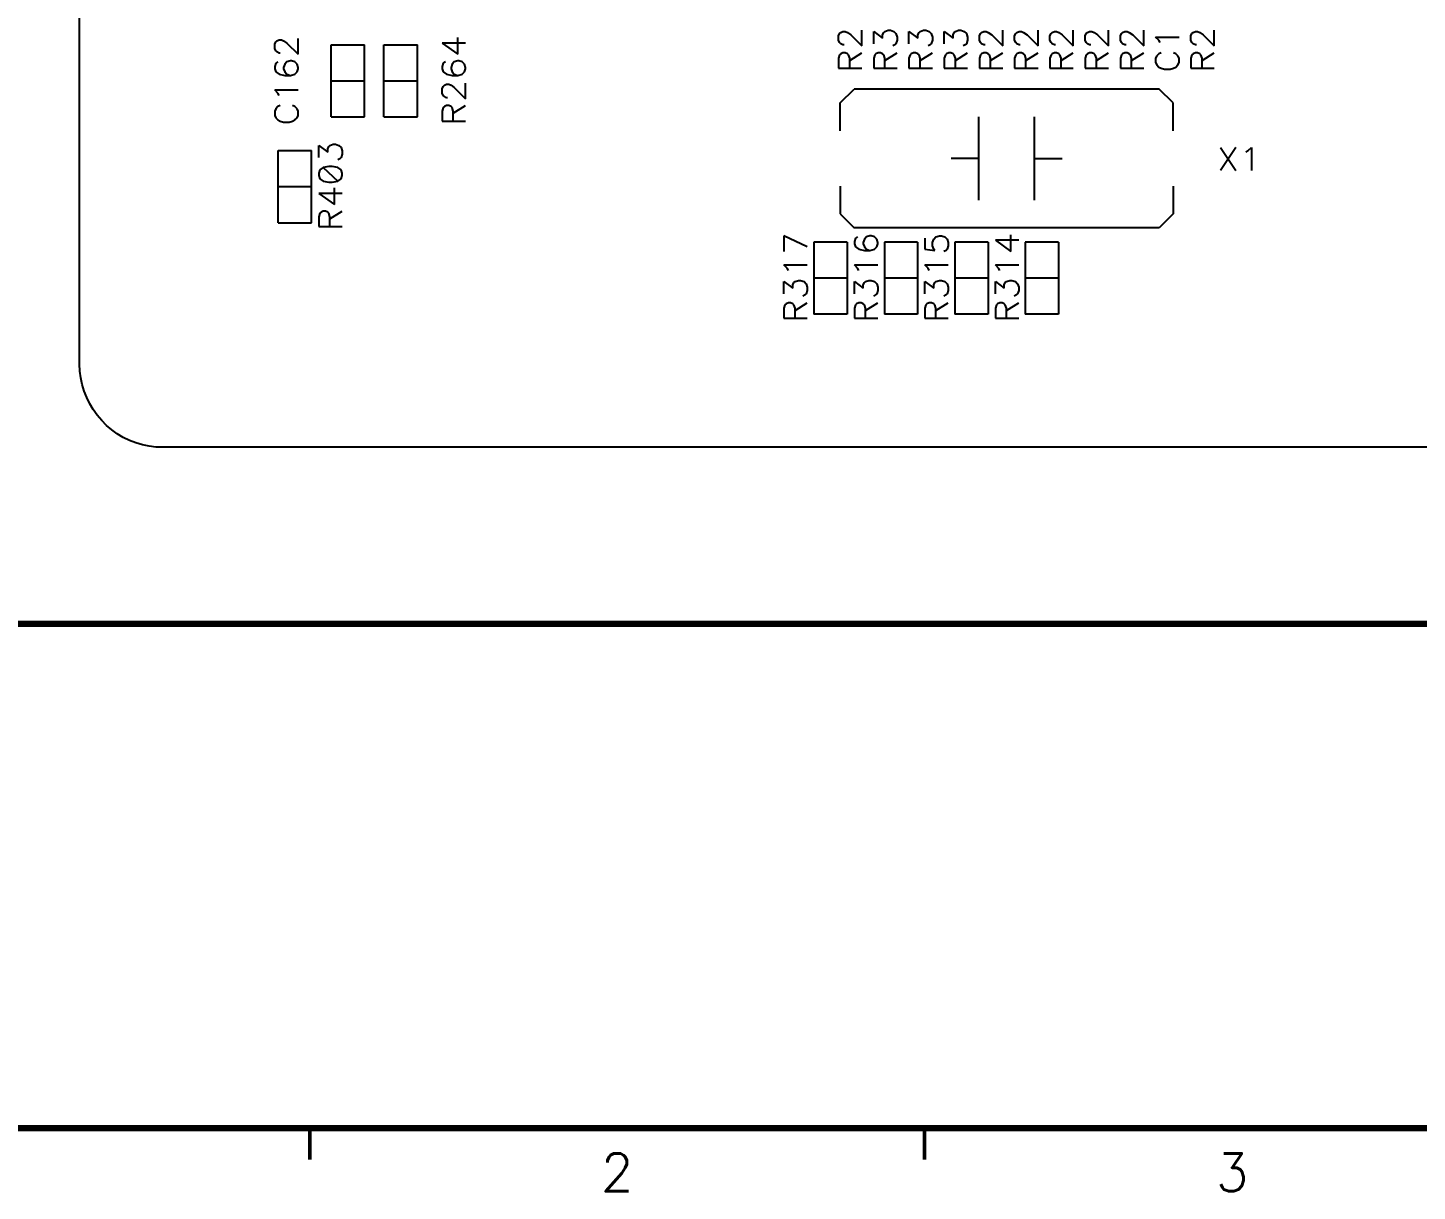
# Model space of a CAD drawing. Extents: x 295 to 953, y 10 to 290.
# Drawn here: x 518.4 to 628.5, y 10 to 102.3 of the extents above; entities that cross this region are included whole.
import ezdxf
from ezdxf.enums import TextEntityAlignment as Align

# ---------------------------------------------------------------- set-up
doc = ezdxf.new("R2010")
doc.units = 0
doc.header["$LTSCALE"] = 5
doc.header["$MEASUREMENT"] = 0
doc.layers.get('0').update_dxf_attribs({"linetype": 'CONTINUOUS', "lineweight": 25})
doc.layers.add('6', color=6, linetype='CONTINUOUS', lineweight=13)
for name, color, linetype in [('DV-DPO-A6_BSK', 2, 'CONTINUOUS'), ('문자', 4, 'CONTINUOUS'), ('테두리', 3, 'CONTINUOUS')]:
    doc.layers.add(name, color=color, linetype=linetype)
doc.styles.get("Standard").update_dxf_attribs({"font": 'simplex.shx'})
doc.styles.add('굴림체', font='')
doc.styles.get('굴림체').set_extended_font_data('GulimChe')

# ---------------------------------------------------------------- blocks, each defined once
blk = doc.blocks.new('C')
at = {"layer": '테두리'}
for points, const_width in [([(15, 285), (15, 15), (405, 15), (405, 285), (15, 285)], 0.5), ([(15, 55), (405, 55)], 0.5), ([(63.75, 12.5), (63.75, 15)], 0.3), ([(112.5, 12.5), (112.5, 15)], 0.3)]:
    blk.add_lwpolyline(points, dxfattribs=dict(at, const_width=const_width))
at = {"layer": '문자'}
for s, p in [('2', (88.12, 11.5)), ('3', (136.88, 11.5))]:
    blk.add_text(s, height=3, dxfattribs=at).set_placement(p, align=Align.MIDDLE)

msp = doc.modelspace()

# ---------------------------------------------------------------- linework, layer by layer
at = {"layer": 'DV-DPO-A6_BSK', "color": 7}
for p, q in [((522.48, 75.6), (522.48, 271.4)), ((539.81, 100.18), (539.81, 101.42)), ((552.46, 100.18), (552.46, 101.51)), ((582.65, 101.63), (582.74, 101.81)), ((582.65, 101.28), (582.65, 101.63)), ((582.74, 101.81), (582.83, 101.9)), ((582.83, 101.9), (583.01, 101.99)), ((583.01, 101.99), (583.19, 101.99)), ((583.19, 101.99), (583.36, 101.9)), ((583.36, 101.9), (583.63, 101.72)), ((583.63, 101.72), (584.51, 100.83)), ((584.51, 100.83), (584.51, 102.08)), ((585.45, 101.01), (585.45, 101.99)), ((585.45, 101.99), (586.15, 101.46)), ((586.15, 101.72), (586.24, 101.9)), ((586.15, 101.46), (586.15, 101.72)), ((586.24, 101.9), (586.33, 101.99)), ((586.33, 101.99), (586.59, 102.08)), ((586.59, 102.08), (586.77, 102.08)), ((586.77, 102.08), (587.04, 101.99)), ((587.04, 101.99), (587.21, 101.81)), ((587.21, 101.81), (587.3, 101.54)), ((587.3, 101.54), (587.3, 101.28)), ((588.24, 101.01), (588.24, 101.99)), ((588.24, 101.99), (588.95, 101.46)), ((588.95, 101.72), (589.04, 101.9)), ((588.95, 101.46), (588.95, 101.72)), ((589.04, 101.9), (589.13, 101.99)), ((589.13, 101.99), (589.39, 102.08)), ((589.39, 102.08), (589.57, 102.08)), ((589.57, 102.08), (589.84, 101.99)), ((589.84, 101.99), (590.01, 101.81)), ((590.01, 101.81), (590.1, 101.54)), ((590.1, 101.54), (590.1, 101.28)), ((591.04, 101.01), (591.04, 101.99)), ((591.04, 101.99), (591.74, 101.46)), ((591.74, 101.72), (591.83, 101.9)), ((591.74, 101.46), (591.74, 101.72)), ((591.83, 101.9), (591.92, 101.99)), ((591.92, 101.99), (592.18, 102.08)), ((592.18, 102.08), (592.36, 102.08)), ((592.36, 102.08), (592.63, 101.99)), ((592.63, 101.99), (592.8, 101.81)), ((592.8, 101.81), (592.89, 101.54)), ((592.89, 101.54), (592.89, 101.28)), ((593.83, 101.63), (593.92, 101.81)), ((593.83, 101.28), (593.83, 101.63)), ((593.92, 101.81), (594, 101.9)), ((594, 101.9), (594.18, 101.99)), ((594.18, 101.99), (594.36, 101.99)), ((594.36, 101.99), (594.53, 101.9)), ((594.53, 101.9), (594.8, 101.72)), ((594.8, 101.72), (595.69, 100.83)), ((595.69, 100.83), (595.69, 102.08)), ((596.62, 101.63), (596.71, 101.81)), ((596.62, 101.28), (596.62, 101.63)), ((596.71, 101.81), (596.8, 101.9)), ((596.8, 101.9), (596.98, 101.99)), ((596.98, 101.99), (597.16, 101.99)), ((597.16, 101.99), (597.33, 101.9)), ((597.33, 101.9), (597.6, 101.72)), ((597.6, 101.72), (598.48, 100.83)), ((598.48, 100.83), (598.48, 102.08)), ((599.42, 101.63), (599.51, 101.81)), ((599.42, 101.28), (599.42, 101.63)), ((599.51, 101.81), (599.59, 101.9)), ((599.59, 101.9), (599.77, 101.99)), ((599.77, 101.99), (599.95, 101.99)), ((599.95, 101.99), (600.12, 101.9)), ((600.12, 101.9), (600.39, 101.72)), ((600.39, 101.72), (601.27, 100.83)), ((601.27, 100.83), (601.27, 102.08)), ((602.21, 101.63), (602.3, 101.81)), ((602.21, 101.28), (602.21, 101.63)), ((602.3, 101.81), (602.39, 101.9)), ((602.39, 101.9), (602.56, 101.99)), ((602.56, 101.99), (602.74, 101.99)), ((602.74, 101.99), (602.92, 101.9)), ((602.92, 101.9), (603.19, 101.72)), ((603.19, 101.72), (604.07, 100.83)), ((604.07, 100.83), (604.07, 102.08)), ((605.01, 101.63), (605.1, 101.81)), ((605.01, 101.28), (605.01, 101.63)), ((605.1, 101.81), (605.18, 101.9)), ((605.18, 101.9), (605.36, 101.99)), ((605.36, 101.99), (605.54, 101.99)), ((605.54, 101.99), (605.71, 101.9)), ((605.71, 101.9), (605.98, 101.72)), ((605.98, 101.72), (606.86, 100.83)), ((606.86, 100.83), (606.86, 102.08)), ((608.06, 101.28), (607.8, 101.54)), ((607.8, 101.54), (609.66, 101.54)), ((610.59, 101.63), (610.68, 101.81)), ((610.59, 101.28), (610.59, 101.63)), ((610.68, 101.81), (610.77, 101.9)), ((610.77, 101.9), (610.95, 101.99)), ((610.95, 101.99), (611.13, 101.99)), ((611.13, 101.99), (611.3, 101.9)), ((611.3, 101.9), (611.57, 101.72)), ((611.57, 101.72), (612.45, 100.83)), ((612.45, 100.83), (612.45, 102.08)), ((537.95, 100.97), (538.04, 101.15)), ((537.95, 100.62), (537.95, 100.97)), ((538.04, 100.44), (537.95, 100.62)), ((538.04, 101.15), (538.12, 101.24)), ((538.12, 100.36), (538.04, 100.44)), ((538.12, 101.24), (538.3, 101.33)), ((538.3, 100.27), (538.12, 100.36)), ((538.3, 101.33), (538.48, 101.33)), ((538.39, 100.27), (538.3, 100.27)), ((538.48, 101.33), (538.65, 101.24)), ((538.65, 101.24), (538.92, 101.06)), ((538.92, 101.06), (539.81, 100.18)), ((542.42, 95.2), (542.42, 100.92)), ((542.42, 100.92), (545.06, 100.92)), ((545.06, 95.2), (545.06, 100.92)), ((546.61, 95.2), (546.61, 100.92)), ((546.61, 100.92), (549.26, 100.92)), ((549.26, 95.2), (549.26, 100.92)), ((553.08, 101.06), (551.22, 101.06)), ((551.22, 101.06), (552.46, 100.18)), ((582.74, 101.1), (582.65, 101.28)), ((582.83, 101.01), (582.74, 101.1)), ((583.01, 100.92), (582.83, 101.01)), ((583.01, 100.3), (582.83, 100.21)), ((583.1, 100.92), (583.01, 100.92)), ((583.19, 100.3), (583.01, 100.3)), ((583.36, 100.21), (583.19, 100.3)), ((583.54, 99.68), (584.51, 100.3)), ((585.8, 100.3), (585.62, 100.21)), ((585.98, 100.3), (585.8, 100.3)), ((586.15, 100.21), (585.98, 100.3)), ((586.33, 99.68), (587.3, 100.3)), ((587.13, 100.92), (586.95, 100.83)), ((587.21, 101.01), (587.13, 100.92)), ((587.3, 101.28), (587.21, 101.01)), ((588.59, 100.3), (588.42, 100.21)), ((588.77, 100.3), (588.59, 100.3)), ((588.95, 100.21), (588.77, 100.3)), ((589.13, 99.68), (590.1, 100.3)), ((589.92, 100.92), (589.75, 100.83)), ((590.01, 101.01), (589.92, 100.92)), ((590.1, 101.28), (590.01, 101.01)), ((591.39, 100.3), (591.21, 100.21)), ((591.57, 100.3), (591.39, 100.3)), ((591.74, 100.21), (591.57, 100.3)), ((591.92, 99.68), (592.89, 100.3)), ((592.71, 100.92), (592.54, 100.83)), ((592.8, 101.01), (592.71, 100.92)), ((592.89, 101.28), (592.8, 101.01)), ((593.92, 101.1), (593.83, 101.28)), ((594, 101.01), (593.92, 101.1)), ((594.18, 100.92), (594, 101.01)), ((594.18, 100.3), (594, 100.21)), ((594.27, 100.92), (594.18, 100.92)), ((594.36, 100.3), (594.18, 100.3)), ((594.53, 100.21), (594.36, 100.3)), ((594.71, 99.68), (595.69, 100.3)), ((596.71, 101.1), (596.62, 101.28)), ((596.8, 101.01), (596.71, 101.1)), ((596.98, 100.92), (596.8, 101.01)), ((596.98, 100.3), (596.8, 100.21)), ((597.07, 100.92), (596.98, 100.92)), ((597.16, 100.3), (596.98, 100.3)), ((597.33, 100.21), (597.16, 100.3)), ((597.51, 99.68), (598.48, 100.3)), ((599.51, 101.1), (599.42, 101.28)), ((599.59, 101.01), (599.51, 101.1)), ((599.77, 100.92), (599.59, 101.01)), ((599.77, 100.3), (599.59, 100.21)), ((599.86, 100.92), (599.77, 100.92)), ((599.95, 100.3), (599.77, 100.3)), ((600.12, 100.21), (599.95, 100.3)), ((600.3, 99.68), (601.27, 100.3)), ((602.3, 101.1), (602.21, 101.28)), ((602.39, 101.01), (602.3, 101.1)), ((602.56, 100.92), (602.39, 101.01)), ((602.56, 100.3), (602.39, 100.21)), ((602.65, 100.92), (602.56, 100.92)), ((602.74, 100.3), (602.56, 100.3)), ((602.92, 100.21), (602.74, 100.3)), ((603.1, 99.68), (604.07, 100.3)), ((605.1, 101.1), (605.01, 101.28)), ((605.18, 101.01), (605.1, 101.1)), ((605.36, 100.92), (605.18, 101.01)), ((605.36, 100.3), (605.18, 100.21)), ((605.45, 100.92), (605.36, 100.92)), ((605.54, 100.3), (605.36, 100.3)), ((605.71, 100.21), (605.54, 100.3)), ((605.89, 99.68), (606.86, 100.3)), ((608.15, 101.1), (608.06, 101.28)), ((608.24, 100.3), (608.06, 100.21)), ((609.39, 100.21), (609.21, 100.3)), ((610.68, 101.1), (610.59, 101.28)), ((610.77, 101.01), (610.68, 101.1)), ((610.95, 100.92), (610.77, 101.01)), ((610.95, 100.3), (610.77, 100.21)), ((611.04, 100.92), (610.95, 100.92)), ((611.13, 100.3), (610.95, 100.3)), ((611.3, 100.21), (611.13, 100.3)), ((611.48, 99.68), (612.45, 100.3)), ((538.04, 99.47), (537.95, 99.21)), ((537.95, 99.21), (537.95, 99.03)), ((538.21, 99.56), (538.04, 99.47)), ((538.74, 99.39), (538.65, 99.12)), ((538.92, 99.56), (538.74, 99.39)), ((539.19, 99.65), (538.92, 99.56)), ((539.28, 99.65), (539.19, 99.65)), ((539.54, 99.56), (539.28, 99.65)), ((539.72, 99.39), (539.54, 99.56)), ((539.81, 99.12), (539.72, 99.39)), ((551.31, 99.47), (551.22, 99.21)), ((551.22, 99.21), (551.22, 99.03)), ((551.48, 99.56), (551.31, 99.47)), ((552.02, 99.39), (551.93, 99.12)), ((552.19, 99.56), (552.02, 99.39)), ((552.46, 99.65), (552.19, 99.56)), ((552.55, 99.65), (552.46, 99.65)), ((552.81, 99.56), (552.55, 99.65)), ((552.99, 99.39), (552.81, 99.56)), ((553.08, 99.12), (552.99, 99.39)), ((582.74, 100.13), (582.65, 99.86)), ((582.65, 99.86), (582.65, 99.07)), ((582.83, 100.21), (582.74, 100.13)), ((583.45, 100.13), (583.36, 100.21)), ((583.54, 99.86), (583.45, 100.13)), ((583.54, 99.07), (583.54, 99.86)), ((585.54, 100.13), (585.45, 99.86)), ((585.45, 99.86), (585.45, 99.07)), ((585.62, 100.21), (585.54, 100.13)), ((586.24, 100.13), (586.15, 100.21)), ((586.33, 99.86), (586.24, 100.13)), ((586.33, 99.07), (586.33, 99.86)), ((588.33, 100.13), (588.24, 99.86)), ((588.24, 99.86), (588.24, 99.07)), ((588.42, 100.21), (588.33, 100.13)), ((589.04, 100.13), (588.95, 100.21)), ((589.13, 99.86), (589.04, 100.13)), ((589.13, 99.07), (589.13, 99.86)), ((591.13, 100.13), (591.04, 99.86)), ((591.04, 99.86), (591.04, 99.07)), ((591.21, 100.21), (591.13, 100.13)), ((591.83, 100.13), (591.74, 100.21)), ((591.92, 99.86), (591.83, 100.13)), ((591.92, 99.07), (591.92, 99.86)), ((593.92, 100.13), (593.83, 99.86)), ((593.83, 99.86), (593.83, 99.07)), ((594, 100.21), (593.92, 100.13)), ((594.62, 100.13), (594.53, 100.21)), ((594.71, 99.86), (594.62, 100.13)), ((594.71, 99.07), (594.71, 99.86)), ((596.71, 100.13), (596.62, 99.86)), ((596.62, 99.86), (596.62, 99.07)), ((596.8, 100.21), (596.71, 100.13)), ((597.42, 100.13), (597.33, 100.21)), ((597.51, 99.86), (597.42, 100.13)), ((597.51, 99.07), (597.51, 99.86)), ((599.51, 100.13), (599.42, 99.86)), ((599.42, 99.86), (599.42, 99.07)), ((599.59, 100.21), (599.51, 100.13)), ((600.21, 100.13), (600.12, 100.21)), ((600.3, 99.86), (600.21, 100.13)), ((600.3, 99.07), (600.3, 99.86)), ((602.3, 100.13), (602.21, 99.86)), ((602.21, 99.86), (602.21, 99.07)), ((602.39, 100.21), (602.3, 100.13)), ((603.01, 100.13), (602.92, 100.21)), ((603.1, 99.86), (603.01, 100.13)), ((603.1, 99.07), (603.1, 99.86)), ((605.1, 100.13), (605.01, 99.86)), ((605.01, 99.86), (605.01, 99.07)), ((605.18, 100.21), (605.1, 100.13)), ((605.8, 100.13), (605.71, 100.21)), ((605.89, 99.86), (605.8, 100.13)), ((605.89, 99.07), (605.89, 99.86)), ((607.89, 100.04), (607.8, 99.86)), ((607.8, 99.86), (607.8, 99.51)), ((607.8, 99.51), (607.89, 99.33)), ((608.06, 100.21), (607.89, 100.04)), ((607.89, 99.33), (608.06, 99.16)), ((608.06, 99.16), (608.24, 99.07)), ((609.21, 99.07), (609.39, 99.16)), ((609.57, 100.04), (609.39, 100.21)), ((609.39, 99.16), (609.57, 99.33)), ((609.66, 99.86), (609.57, 100.04)), ((609.57, 99.33), (609.66, 99.51)), ((609.66, 99.51), (609.66, 99.86)), ((610.68, 100.13), (610.59, 99.86)), ((610.59, 99.86), (610.59, 99.07)), ((610.77, 100.21), (610.68, 100.13)), ((611.39, 100.13), (611.3, 100.21)), ((611.48, 99.86), (611.39, 100.13)), ((611.48, 99.07), (611.48, 99.86)), ((537.95, 99.03), (538.04, 98.77)), ((538.04, 98.77), (538.3, 98.59)), ((538.3, 98.59), (538.74, 98.5)), ((538.65, 99.12), (538.65, 99.03)), ((538.65, 99.03), (538.74, 98.77)), ((538.74, 98.77), (538.92, 98.59)), ((538.74, 98.5), (539.19, 98.5)), ((538.92, 98.59), (539.19, 98.5)), ((539.19, 98.5), (539.54, 98.59)), ((539.54, 98.59), (539.72, 98.77)), ((539.72, 98.77), (539.81, 99.03)), ((539.81, 99.03), (539.81, 99.12)), ((542.42, 98.06), (545.06, 98.06)), ((546.61, 98.06), (549.26, 98.06)), ((551.22, 99.03), (551.31, 98.77)), ((551.31, 98.77), (551.57, 98.59)), ((551.57, 98.59), (552.02, 98.5)), ((551.93, 99.12), (551.93, 99.03)), ((551.93, 99.03), (552.02, 98.77)), ((552.02, 98.77), (552.19, 98.59)), ((552.02, 98.5), (552.46, 98.5)), ((552.19, 98.59), (552.46, 98.5)), ((552.46, 98.5), (552.81, 98.59)), ((552.81, 98.59), (552.99, 98.77)), ((552.99, 98.77), (553.08, 99.03)), ((553.08, 99.03), (553.08, 99.12)), ((582.65, 99.07), (584.51, 99.07)), ((585.45, 99.07), (587.3, 99.07)), ((588.24, 99.07), (590.1, 99.07)), ((591.04, 99.07), (592.89, 99.07)), ((593.83, 99.07), (595.69, 99.07)), ((596.62, 99.07), (598.48, 99.07)), ((599.42, 99.07), (601.27, 99.07)), ((602.21, 99.07), (604.07, 99.07)), ((605.01, 99.07), (606.86, 99.07)), ((608.24, 99.07), (608.5, 98.98)), ((608.5, 98.98), (608.95, 98.98)), ((608.95, 98.98), (609.21, 99.07)), ((610.59, 99.07), (612.45, 99.07)), ((538.21, 97.09), (537.95, 97.35)), ((537.95, 97.35), (539.81, 97.35)), ((538.3, 96.91), (538.21, 97.09)), ((551.22, 97.44), (551.31, 97.62)), ((551.22, 97.09), (551.22, 97.44)), ((551.31, 96.91), (551.22, 97.09)), ((551.31, 97.62), (551.4, 97.71)), ((551.4, 97.71), (551.57, 97.79)), ((551.57, 97.79), (551.75, 97.79)), ((551.75, 97.79), (551.93, 97.71)), ((551.93, 97.71), (552.19, 97.53)), ((552.19, 97.53), (553.08, 96.64)), ((553.08, 96.64), (553.08, 97.88)), ((582.79, 96.31), (583.89, 97.41)), ((608.09, 97.41), (583.89, 97.41)), ((609.19, 96.31), (608.09, 97.41)), ((538.04, 95.85), (537.95, 95.67)), ((538.21, 96.02), (538.04, 95.85)), ((538.39, 96.11), (538.21, 96.02)), ((539.54, 96.02), (539.36, 96.11)), ((539.72, 95.85), (539.54, 96.02)), ((539.81, 95.67), (539.72, 95.85)), ((551.31, 95.94), (551.22, 95.67)), ((551.4, 96.82), (551.31, 96.91)), ((551.4, 96.02), (551.31, 95.94)), ((551.57, 96.73), (551.4, 96.82)), ((551.57, 96.11), (551.4, 96.02)), ((551.66, 96.73), (551.57, 96.73)), ((551.75, 96.11), (551.57, 96.11)), ((551.93, 96.02), (551.75, 96.11)), ((552.02, 95.94), (551.93, 96.02)), ((552.11, 95.67), (552.02, 95.94)), ((552.11, 95.49), (553.08, 96.11)), ((582.79, 94.11), (582.79, 96.31)), ((609.19, 94.11), (609.19, 96.31)), ((537.95, 95.67), (537.95, 95.32)), ((537.95, 95.32), (538.04, 95.14)), ((538.04, 95.14), (538.21, 94.97)), ((538.21, 94.97), (538.39, 94.88)), ((538.39, 94.88), (538.65, 94.79)), ((538.65, 94.79), (539.1, 94.79)), ((539.1, 94.79), (539.36, 94.88)), ((539.36, 94.88), (539.54, 94.97)), ((539.54, 94.97), (539.72, 95.14)), ((539.72, 95.14), (539.81, 95.32)), ((539.81, 95.32), (539.81, 95.67)), ((542.42, 95.2), (545.06, 95.2)), ((546.61, 95.2), (549.26, 95.2)), ((551.22, 95.67), (551.22, 94.88)), ((551.22, 94.88), (553.08, 94.88)), ((552.11, 94.88), (552.11, 95.67)), ((593.79, 88.61), (593.79, 95.21)), ((598.19, 88.61), (598.19, 95.21)), ((541.44, 91.98), (541.44, 92.95)), ((541.44, 92.95), (542.15, 92.42)), ((542.15, 92.68), (542.24, 92.86)), ((542.15, 92.42), (542.15, 92.68)), ((542.24, 92.86), (542.33, 92.95)), ((542.33, 92.95), (542.59, 93.03)), ((542.59, 93.03), (542.77, 93.03)), ((542.77, 93.03), (543.04, 92.95)), ((543.04, 92.95), (543.21, 92.77)), ((543.21, 92.77), (543.3, 92.51)), ((614.17, 92.79), (612.95, 90.95)), ((612.95, 92.79), (614.17, 90.95)), ((615.13, 92.53), (615.39, 92.79)), ((615.39, 92.79), (615.39, 90.95)), ((538.23, 86.81), (538.23, 92.54)), ((538.23, 92.54), (540.87, 92.54)), ((540.87, 86.81), (540.87, 92.54)), ((543.12, 91.89), (542.95, 91.8)), ((543.21, 91.98), (543.12, 91.89)), ((543.3, 92.24), (543.21, 91.98)), ((543.3, 92.51), (543.3, 92.24)), ((593.79, 91.91), (591.59, 91.91)), ((598.19, 91.91), (600.39, 91.91)), ((614.95, 92.44), (615.13, 92.53)), ((541.53, 91.01), (541.44, 90.74)), ((541.44, 90.74), (541.44, 90.56)), ((541.44, 90.56), (541.53, 90.3)), ((541.8, 91.18), (541.53, 91.01)), ((542.24, 91.27), (541.8, 91.18)), ((541.8, 91.18), (542.95, 90.12)), ((542.5, 91.27), (542.24, 91.27)), ((542.95, 91.18), (542.5, 91.27)), ((543.21, 91.01), (542.95, 91.18)), ((543.3, 90.74), (543.21, 91.01)), ((543.21, 90.3), (543.3, 90.56)), ((543.3, 90.56), (543.3, 90.74)), ((538.23, 89.68), (540.87, 89.68)), ((541.53, 90.3), (541.8, 90.12)), ((541.8, 90.12), (542.24, 90.03)), ((542.24, 90.03), (542.5, 90.03)), ((542.5, 90.03), (542.95, 90.12)), ((542.68, 88.26), (542.68, 89.59)), ((542.95, 90.12), (543.21, 90.3)), ((582.79, 89.71), (582.79, 87.51)), ((609.19, 89.71), (609.19, 87.51)), ((543.3, 89.14), (541.44, 89.14)), ((541.44, 89.14), (542.68, 88.26)), ((541.53, 87.56), (541.44, 87.29)), ((541.44, 87.29), (541.44, 86.5)), ((541.62, 87.64), (541.53, 87.56)), ((541.8, 87.73), (541.62, 87.64)), ((541.97, 87.73), (541.8, 87.73)), ((542.15, 87.64), (541.97, 87.73)), ((542.24, 87.56), (542.15, 87.64)), ((542.33, 87.29), (542.24, 87.56)), ((542.33, 87.11), (543.3, 87.73)), ((542.33, 86.5), (542.33, 87.29)), ((582.79, 87.51), (583.89, 86.41)), ((609.19, 87.51), (608.09, 86.41)), ((538.23, 86.81), (540.87, 86.81)), ((541.44, 86.5), (543.3, 86.5)), ((608.09, 86.41), (583.89, 86.41)), ((580.18, 84.89), (578.32, 85.77)), ((578.32, 85.77), (578.32, 84.53)), ((580.7, 85.27), (580.7, 79.55)), ((583.34, 85.27), (580.7, 85.27)), ((583.34, 85.27), (583.34, 79.55)), ((584, 85.6), (583.91, 85.33)), ((583.91, 85.33), (583.91, 85.15)), ((583.91, 85.15), (584, 84.89)), ((584.17, 85.69), (584, 85.6)), ((584, 84.89), (584.26, 84.71)), ((584.71, 85.51), (584.62, 85.24)), ((584.62, 85.24), (584.62, 85.15)), ((584.62, 85.15), (584.71, 84.89)), ((584.88, 85.69), (584.71, 85.51)), ((584.71, 84.89), (584.88, 84.71)), ((585.15, 85.77), (584.88, 85.69)), ((585.24, 85.77), (585.15, 85.77)), ((585.5, 85.69), (585.24, 85.77)), ((585.68, 85.51), (585.5, 85.69)), ((585.5, 84.71), (585.68, 84.89)), ((585.77, 85.24), (585.68, 85.51)), ((585.68, 84.89), (585.77, 85.15)), ((585.77, 85.15), (585.77, 85.24)), ((586.29, 85.27), (586.29, 79.55)), ((588.93, 85.27), (586.29, 85.27)), ((588.93, 85.27), (588.93, 79.55)), ((589.5, 85.6), (589.5, 84.71)), ((590.12, 85.24), (590.2, 85.51)), ((590.12, 84.98), (590.12, 85.24)), ((590.2, 84.71), (590.12, 84.98)), ((590.2, 85.51), (590.38, 85.69)), ((590.38, 85.69), (590.65, 85.77)), ((590.65, 85.77), (590.82, 85.77)), ((590.82, 85.77), (591.09, 85.69)), ((591.09, 85.69), (591.27, 85.51)), ((591.27, 85.51), (591.36, 85.24)), ((591.36, 84.98), (591.27, 84.71)), ((591.36, 85.24), (591.36, 84.98)), ((591.87, 85.27), (591.87, 79.55)), ((594.52, 85.27), (591.87, 85.27)), ((594.52, 85.27), (594.52, 79.55)), ((596.94, 85.42), (595.09, 85.42)), ((595.09, 85.42), (596.32, 84.53)), ((596.32, 84.53), (596.32, 85.86)), ((597.46, 85.27), (597.46, 79.55)), ((600.11, 85.27), (597.46, 85.27)), ((600.11, 85.27), (600.11, 79.55)), ((584.26, 84.71), (584.71, 84.62)), ((584.71, 84.62), (585.15, 84.62)), ((584.88, 84.71), (585.15, 84.62)), ((585.15, 84.62), (585.5, 84.71)), ((589.5, 84.71), (590.29, 84.62)), ((590.29, 84.62), (590.2, 84.71)), ((591.18, 84.62), (591, 84.53)), ((591.27, 84.71), (591.18, 84.62)), ((578.59, 83.21), (578.32, 83.47)), ((578.32, 83.47), (580.18, 83.47)), ((578.68, 83.03), (578.59, 83.21)), ((584.17, 83.21), (583.91, 83.47)), ((583.91, 83.47), (585.77, 83.47)), ((584.26, 83.03), (584.17, 83.21)), ((589.76, 83.21), (589.5, 83.47)), ((589.5, 83.47), (591.36, 83.47)), ((589.85, 83.03), (589.76, 83.21)), ((595.35, 83.21), (595.09, 83.47)), ((595.09, 83.47), (596.94, 83.47)), ((595.44, 83.03), (595.35, 83.21)), ((578.32, 81.18), (578.32, 82.15)), ((578.32, 82.15), (579.03, 81.62)), ((579.03, 81.88), (579.12, 82.06)), ((579.03, 81.62), (579.03, 81.88)), ((579.12, 82.06), (579.21, 82.15)), ((579.21, 82.15), (579.47, 82.24)), ((579.47, 82.24), (579.65, 82.24)), ((579.65, 82.24), (579.92, 82.15)), ((579.92, 82.15), (580.09, 81.97)), ((580.09, 81.97), (580.18, 81.71)), ((580.18, 81.71), (580.18, 81.44)), ((583.34, 82.41), (580.7, 82.41)), ((583.91, 81.18), (583.91, 82.15)), ((583.91, 82.15), (584.62, 81.62)), ((584.62, 81.88), (584.71, 82.06)), ((584.62, 81.62), (584.62, 81.88)), ((584.71, 82.06), (584.79, 82.15)), ((584.79, 82.15), (585.06, 82.24)), ((585.06, 82.24), (585.24, 82.24)), ((585.24, 82.24), (585.5, 82.15)), ((585.5, 82.15), (585.68, 81.97)), ((585.68, 81.97), (585.77, 81.71)), ((585.77, 81.71), (585.77, 81.44)), ((588.93, 82.41), (586.29, 82.41)), ((589.5, 81.18), (589.5, 82.15)), ((589.5, 82.15), (590.2, 81.62)), ((590.2, 81.88), (590.29, 82.06)), ((590.2, 81.62), (590.2, 81.88)), ((590.29, 82.06), (590.38, 82.15)), ((590.38, 82.15), (590.65, 82.24)), ((590.65, 82.24), (590.82, 82.24)), ((590.82, 82.24), (591.09, 82.15)), ((591.09, 82.15), (591.27, 81.97)), ((591.27, 81.97), (591.36, 81.71)), ((591.36, 81.71), (591.36, 81.44)), ((594.52, 82.41), (591.87, 82.41)), ((595.09, 81.18), (595.09, 82.15)), ((595.09, 82.15), (595.79, 81.62)), ((595.79, 81.88), (595.88, 82.06)), ((595.79, 81.62), (595.79, 81.88)), ((595.88, 82.06), (595.97, 82.15)), ((595.97, 82.15), (596.23, 82.24)), ((596.23, 82.24), (596.41, 82.24)), ((596.41, 82.24), (596.68, 82.15)), ((596.68, 82.15), (596.85, 81.97)), ((596.85, 81.97), (596.94, 81.71)), ((596.94, 81.71), (596.94, 81.44)), ((600.11, 82.41), (597.46, 82.41)), ((578.68, 80.47), (578.5, 80.38)), ((578.85, 80.47), (578.68, 80.47)), ((579.03, 80.38), (578.85, 80.47)), ((579.21, 79.85), (580.18, 80.47)), ((580, 81.09), (579.83, 81)), ((580.09, 81.18), (580, 81.09)), ((580.18, 81.44), (580.09, 81.18)), ((584.26, 80.47), (584.09, 80.38)), ((584.44, 80.47), (584.26, 80.47)), ((584.62, 80.38), (584.44, 80.47)), ((584.79, 79.85), (585.77, 80.47)), ((585.59, 81.09), (585.42, 81)), ((585.68, 81.18), (585.59, 81.09)), ((585.77, 81.44), (585.68, 81.18)), ((589.85, 80.47), (589.67, 80.38)), ((590.03, 80.47), (589.85, 80.47)), ((590.2, 80.38), (590.03, 80.47)), ((590.38, 79.85), (591.36, 80.47)), ((591.18, 81.09), (591, 81)), ((591.27, 81.18), (591.18, 81.09)), ((591.36, 81.44), (591.27, 81.18)), ((595.44, 80.47), (595.26, 80.38)), ((595.62, 80.47), (595.44, 80.47)), ((595.79, 80.38), (595.62, 80.47)), ((595.97, 79.85), (596.94, 80.47)), ((596.76, 81.09), (596.59, 81)), ((596.85, 81.18), (596.76, 81.09)), ((596.94, 81.44), (596.85, 81.18)), ((578.41, 80.29), (578.32, 80.03)), ((578.32, 80.03), (578.32, 79.23)), ((578.5, 80.38), (578.41, 80.29)), ((579.12, 80.29), (579.03, 80.38)), ((579.21, 80.03), (579.12, 80.29)), ((579.21, 79.23), (579.21, 80.03)), ((583.34, 79.55), (580.7, 79.55)), ((584, 80.29), (583.91, 80.03)), ((583.91, 80.03), (583.91, 79.23)), ((584.09, 80.38), (584, 80.29)), ((584.71, 80.29), (584.62, 80.38)), ((584.79, 80.03), (584.71, 80.29)), ((584.79, 79.23), (584.79, 80.03)), ((588.93, 79.55), (586.29, 79.55)), ((589.59, 80.29), (589.5, 80.03)), ((589.5, 80.03), (589.5, 79.23)), ((589.67, 80.38), (589.59, 80.29)), ((590.29, 80.29), (590.2, 80.38)), ((590.38, 80.03), (590.29, 80.29)), ((590.38, 79.23), (590.38, 80.03)), ((594.52, 79.55), (591.87, 79.55)), ((595.18, 80.29), (595.09, 80.03)), ((595.09, 80.03), (595.09, 79.23)), ((595.26, 80.38), (595.18, 80.29)), ((595.88, 80.29), (595.79, 80.38)), ((595.97, 80.03), (595.88, 80.29)), ((595.97, 79.23), (595.97, 80.03)), ((600.11, 79.55), (597.46, 79.55)), ((578.32, 79.23), (580.18, 79.23)), ((583.91, 79.23), (585.77, 79.23)), ((589.5, 79.23), (591.36, 79.23)), ((595.09, 79.23), (596.94, 79.23)), ((522.5, 75.05), (522.48, 75.6)), ((522.57, 74.51), (522.5, 75.05)), ((522.68, 73.98), (522.57, 74.51)), ((522.84, 73.45), (522.68, 73.98)), ((523.04, 72.95), (522.84, 73.45)), ((523.28, 72.45), (523.04, 72.95)), ((523.56, 71.99), (523.28, 72.45)), ((523.87, 71.54), (523.56, 71.99)), ((524.23, 71.13), (523.87, 71.54)), ((524.61, 70.74), (524.23, 71.13)), ((525.03, 70.39), (524.61, 70.74)), ((525.47, 70.07), (525.03, 70.39)), ((525.94, 69.79), (525.47, 70.07)), ((526.43, 69.55), (525.94, 69.79)), ((526.94, 69.35), (526.43, 69.55)), ((527.46, 69.2), (526.94, 69.35)), ((527.99, 69.09), (527.46, 69.2)), ((528.53, 69.02), (527.99, 69.09)), ((529.08, 69), (528.53, 69.02)), ((845.88, 69), (529.08, 69))]:
    msp.add_line(p, q, dxfattribs=at)

# ---------------------------------------------------------------- block references
msp.add_blockref('C', (476.98, 0))

# ---------------------------------------------------------------- texts
at = {"layer": '6', "color": 4, "insert": (573.67, 73.54), "char_height": 3, "width": 36.962, "attachment_point": 4, "style": '굴림체'}
msp.add_mtext('{\\f굴림|b0|i0|c129;\\C7;', dxfattribs=at)

doc.saveas('drawing.dxf')
